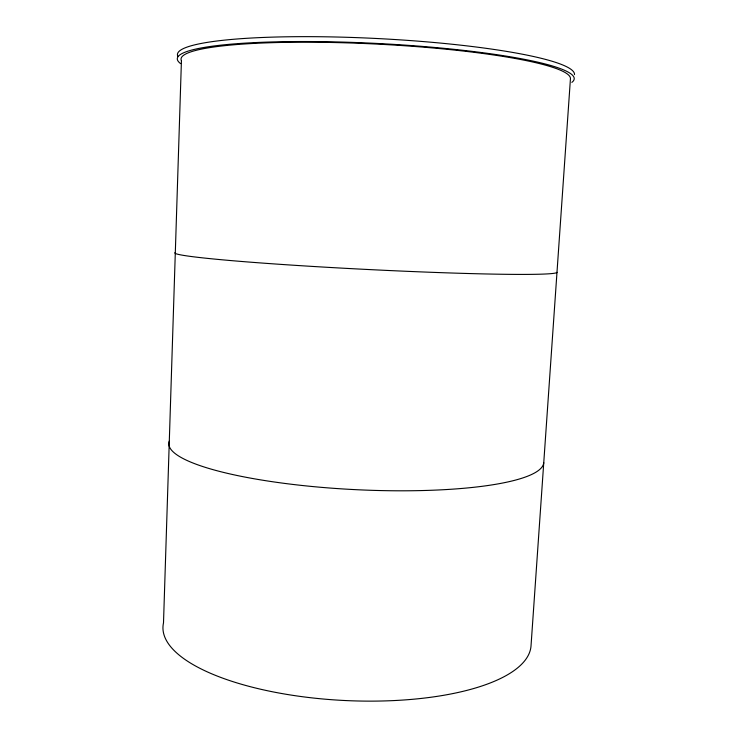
<?xml version="1.0" encoding="UTF-8"?>
<svg xmlns="http://www.w3.org/2000/svg" width="738" height="738" viewBox="0 0 738 738"><rect width="100%" height="100%" fill="white"/><g stroke="black" fill="none" stroke-linecap="round" stroke-linejoin="round"><path stroke-width="1.11" d="M543.758 462.671A187.72 36.743 2.9 0 1 347.838 489.239A187.72 36.743 2.9 0 1 169.306 441.112M556.987 272.294A191.299 6.808 2.9 0 1 358.871 269.038A191.299 6.808 2.9 0 1 175.312 252.479M177.867 56.356A198.78 26.014 2.9 0 1 370.301 38.191A198.78 26.014 2.9 0 1 574.496 74.612M180.644 63.625A198.697 25.304 2.9 0 1 372.81 43.238A198.697 25.304 2.9 0 1 571.858 82.379M181.428 60.747L163.504 622.881A184.269 64.501 2.9 0 0 337.275 700.094A184.269 64.501 2.9 0 0 531.009 646.036L570.446 78.708A194.943 24.806 2.9 0 0 370.153 43.763A194.943 24.806 2.9 0 0 181.428 60.747"/></g></svg>
